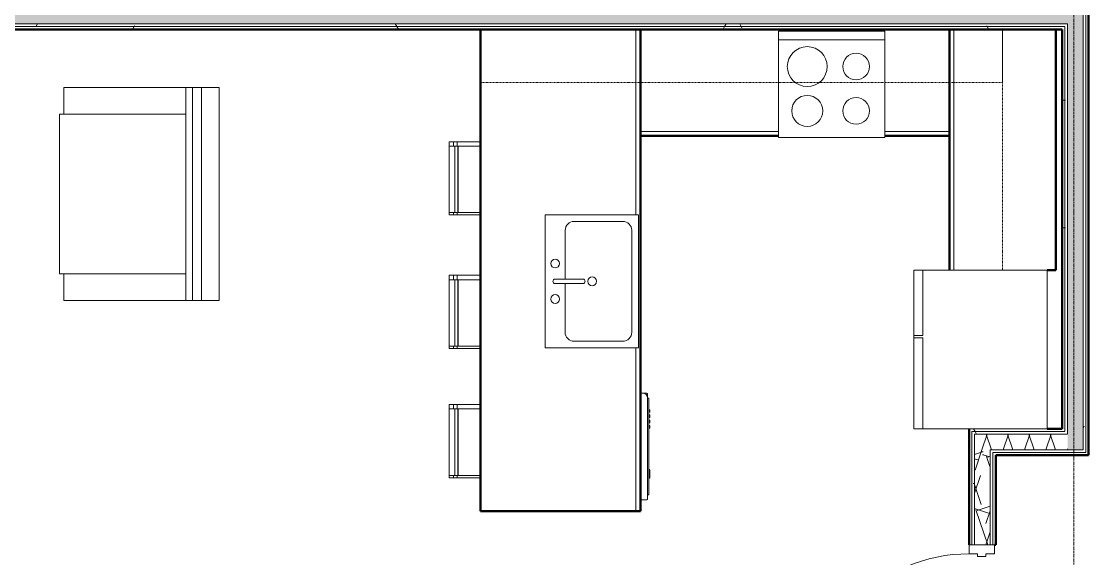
# Model space of a CAD drawing. Extents: x -4294 to -464, y 9706 to 12475.
# Drawn here: x -3718.5 to -3478, y 11003.9 to 11125 of the extents above; entities that cross this region are included whole.
import ezdxf

# ---------------------------------------------------------------- set-up
doc = ezdxf.new("R2010")
doc.units = 0
doc.linetypes.add('Dash', pattern=[0.25, 0.125, -0.125])
doc.linetypes.add('Grid Line 1_2_', pattern=[0.875, 0.5, -0.125, 0.125, -0.125])
for name, color, linetype, lineweight in [('0-1', 7, 'Continuous', 5), ('0-2', 50, 'Continuous', 13), ('A-DOOR', 31, 'Continuous', 13), ('A-DOOR-5', 31, 'Continuous', 20), ('A-DOOR-6', 31, 'Continuous', 9), ('A-DOOR-FRAM', 31, 'Continuous', 20), ('A-WALL', 113, 'Continuous', 13), ('A-WALL-PATT-5', 111, 'Continuous', 9), ('I-FURN', 30, 'Continuous', 9), ('I-FURN-1', 7, 'Continuous', 9), ('I-WALL-1', 2, 'Continuous', 50), ('P-SANR-FIXT-1', 7, 'Continuous', 9), ('Q-CASE-1', 250, 'Continuous', 50), ('Q-CASE-2', 7, 'Continuous', 9), ('Q-CASE-HDLN-1', 7, 'Dash', 9), ('Q-SPCQ-1', 7, 'Continuous', 9), ('S-GRID-1', 1, 'Grid Line 1_2_', 9)]:
    doc.layers.add(name, color=color, linetype=linetype, lineweight=lineweight)
pattern_1 = [(0, (0, 0), (38.4, 9.6), [1.584, -27.216, 1.584, -27.216, -153.6]), (0, (0, 0), (38.4, 9.6), [-57.6, 1.584, -56.016, 1.584, -27.216, -67.2]), (0, (0, 0), (38.4, 9.6), [-144, 1.584, -17.616, 1.584, -46.416]), (120, (14.4, 4.8), (-27.513844, 28.4553755), [1.584, -27.216, 1.584, -27.216, -153.6]), (120, (14.4, 4.8), (-27.513844, 28.4553755), [-57.6, 1.584, -56.016, 1.584, -27.216, -67.2]), (120, (14.4, 4.8), (-27.513844, 28.4553755), [-144, 1.584, -17.616, 1.584, -46.416]), (240, (19.2, 24), (-10.886156, -38.0553755), [1.584, -27.216, 1.584, -27.216, -153.6]), (240, (19.2, 24), (-10.886156, -38.0553755), [-57.6, 1.584, -56.016, 1.584, -27.216, -67.2]), (240, (19.2, 24), (-10.886156, -38.0553755), [-144, 1.584, -17.616, 1.584, -46.416])]
pattern_2 = [(161.57, (0.6, 0.6), (-4.80033747, -0.00041462), [0, -34.152, 3.792, 0]), (18.43, (-0.6, 0.6), (-4.80033747, 0.00041462), [0, -34.152, 3.792, 0]), (108.43, (0.6, 0.6), (2.39913218, -12.00105099), [11.382, -26.562]), (71.57, (-0.6, 0.6), (2.39913218, 12.00105099), [11.382, -26.562])]

# ---------------------------------------------------------------- blocks, each defined once
blk = doc.blocks.new('OD_CW_Base Cabinet - OD_CW_Base Cabinet-1862371-FLOOR PLAN - 2ND FLOOR')
at = {"layer": 'Q-CASE-1'}
for p, q in [((109.34, 24), (0.74, 24)), ((0.74, 24), (0.74, -12)), ((0.74, -12), (109.34, -12))]:
    blk.add_line(p, q, dxfattribs=at)
at = {"layer": 'Q-CASE-2'}
for p, q in [((0.74, -11), (0.74, 24)), ((0.74, 24), (109.34, 24)), ((0.74, -12), (0.74, -11)), ((0.74, -11), (37.56, -11)), ((37.56, -11), (0.74, -11)), ((109.34, -12), (0.74, -12)), ((67.56, -11), (109.34, -11)), ((109.34, -11), (67.56, -11))]:
    blk.add_line(p, q, dxfattribs=at)
blk = doc.blocks.new('Refrigerator_-_Side-by-Side_6047 - 36_ X 30_-345559-FLOOR PLAN - 2ND FLOOR')
at = {"layer": 'Q-SPCQ-1'}
for p, q in [((17.87, 14.42), (-17.88, 14.42)), ((-17.88, 14.42), (-17.88, -15.58)), ((17.87, -15.58), (17.87, 14.42)), ((-17.88, -13.58), (-3.13, -13.58)), ((-17.88, -13.58), (-17.88, -15.58)), ((-3.13, -15.58), (-3.13, -13.58)), ((-2.63, -13.58), (17.87, -13.58)), ((-2.63, -13.58), (-2.63, -15.58)), ((17.87, -15.58), (17.87, -13.58)), ((-17.88, -15.58), (17.87, -15.58)), ((-3.13, -15.58), (-17.88, -15.58)), ((17.87, -15.58), (-2.63, -15.58))]:
    blk.add_line(p, q, dxfattribs=at)
blk = doc.blocks.new('Range - 24_ x 24_-V33-FLOOR PLAN - 2ND FLOOR')
at = {"layer": 'Q-SPCQ-1'}
for p, q in [((24, 24), (0, 24)), ((0, 24), (0, 0)), ((0, 22), (24, 22)), ((24, 0), (24, 24)), ((0, 0), (24, 0))]:
    blk.add_line(p, q, dxfattribs=at)
for centre, radius, start, end in [((6.5, 16), 4.5, 360, 180), ((17.5, 16), 3, 360, 180), ((6.5, 16), 4.5, 180, 0), ((17.5, 16), 3, 180, 0), ((6.5, 6), 3.5, 360, 180), ((17.5, 6), 3, 360, 180), ((6.5, 6), 3.5, 180, 0), ((17.5, 6), 3, 180, 0)]:
    blk.add_arc(centre, radius, start, end, dxfattribs=at)
blk = doc.blocks.new('OD_CW_Base Cabinet - OD_CW_Base Cabinet-1445441-FLOOR PLAN - 2ND FLOOR')
at = {"layer": 'Q-CASE-1'}
for p, q in [((0.74, -24), (0.74, 0)), ((0.74, 0), (15.27, 0)), ((39.27, 0), (70.36, 0)), ((70.36, 0), (70.36, -24))]:
    blk.add_line(p, q, dxfattribs=at)
at = {"layer": 'Q-CASE-2'}
for p, q in [((0.74, -1), (0.74, 0)), ((0.74, 0), (15.27, 0)), ((15.27, -1), (0.74, -1)), ((0.74, -24), (0.74, -1)), ((0.74, -1), (15.27, -1)), ((39.27, 0), (70.36, 0)), ((70.36, -1), (39.27, -1)), ((39.27, -1), (70.36, -1)), ((70.36, 0), (70.36, -1)), ((70.36, -1), (70.36, -24))]:
    blk.add_line(p, q, dxfattribs=at)
blk = doc.blocks.new('OD_CW_Base Cabinet - OD_CW_Base Cabinet-1916693-FLOOR PLAN - 2ND FLOOR')
at = {"layer": 'Q-CASE-1'}
for p, q in [((0.74, 0), (54.99, 0)), ((0.74, -24), (0.74, -22)), ((54.99, -24), (0.74, -24))]:
    blk.add_line(p, q, dxfattribs=at)
at = {"layer": 'Q-CASE-2'}
for p, q in [((0.74, 0), (54.99, 0)), ((54.99, -1), (0.74, -1)), ((0.74, -1), (54.99, -1)), ((0.74, -24), (0.74, -22)), ((54.99, -24), (0.74, -24))]:
    blk.add_line(p, q, dxfattribs=at)
blk = doc.blocks.new('Sink Kitchen-Single - 30_ x 21_-366345-FLOOR PLAN - 2ND FLOOR')
at = {"layer": 'P-SANR-FIXT-1'}
for p, q in [((15.62, 10.59), (-14.38, 10.59)), ((-14.38, 10.59), (-14.38, -10.41)), ((15.62, -10.41), (15.62, 10.59)), ((0.12, 8.34), (0.12, 2.09)), ((1.12, 8.34), (1.12, 2.09)), ((0.12, 6.09), (-10.88, 6.09)), ((12.12, 6.09), (1.12, 6.09)), ((-12.88, 4.09), (-12.88, -6.91)), ((14.12, -6.91), (14.12, 4.09)), ((-10.88, -8.91), (12.12, -8.91)), ((-14.38, -10.41), (15.62, -10.41))]:
    blk.add_line(p, q, dxfattribs=at)
for centre, radius, start, end in [((-3.38, 8.34), 1, 360, 180), ((-3.38, 8.34), 1, 180, 0), ((0.62, 8.34), 0.5, 360, 180), ((4.62, 8.34), 1, 360, 180), ((4.62, 8.34), 1, 180, 360), ((-10.88, 4.09), 2, 90, 180), ((12.12, 4.09), 2, 360, 90), ((0.62, 0), 1, 360, 180), ((0.62, 2.09), 0.5, 180, 0), ((0.62, 0), 1, 180, 0), ((-10.88, -6.91), 2, 180, 270), ((12.12, -6.91), 2, 270, 0)]:
    blk.add_arc(centre, radius, start, end, dxfattribs=at)
blk = doc.blocks.new('Dishwasher_15404 - 34_ counter-V34-FLOOR PLAN - 2ND FLOOR')
at = {"layer": 'Q-SPCQ-1'}
for p, q in [((25.8, 24), (25.25, 24)), ((26.68, 24), (25.8, 24)), ((26.87, 22.93), (26.87, 23.8)), ((26.87, 0.2), (26.87, 22.93)), ((26.87, 22.91), (27.12, 22.91)), ((27.12, 22.91), (27.12, 1.09)), ((27.37, 20.28), (27.12, 20.28)), ((27.12, 19.69), (27.37, 19.69)), ((27.37, 20.28), (27.37, 19.69)), ((27.37, 19.1), (27.12, 19.1)), ((27.12, 18.51), (27.37, 18.51)), ((27.37, 17.92), (27.12, 17.92)), ((27.12, 17.33), (27.37, 17.33)), ((27.37, 17.92), (27.37, 17.33)), ((27.37, 19.1), (27.37, 18.51)), ((27.37, 16.74), (27.12, 16.74)), ((27.12, 16.15), (27.37, 16.15)), ((27.37, 16.74), (27.37, 16.15)), ((27.37, 6.79), (27.12, 6.79)), ((27.12, 4.82), (27.37, 4.82)), ((27.37, 6.76), (27.37, 5.81)), ((27.37, 5.81), (27.37, 4.86)), ((26.87, 1.09), (27.12, 1.09)), ((25.25, 0), (26.68, 0))]:
    blk.add_line(p, q, dxfattribs=at)
for centre, radius, start, end in [((25.8, 22.93), 1.07, 360, 90), ((26.68, 23.8), 0.197, 0, 90), ((26.68, 0.2), 0.197, 270, 360), ((26.68, 0.2), 0.197, 270, 360)]:
    blk.add_arc(centre, radius, start, end, dxfattribs=at)
blk = doc.blocks.new('OD_CW_Upper Cabinet - OD_CW_Upper Cabinet-1916694-FLOOR PLAN - 2ND FLOOR')
at = {"layer": 'Q-CASE-HDLN-1'}
for p, q in [((118.36, 24), (0.74, 24)), ((0.74, 24), (0.74, 12)), ((118.36, 12), (118.36, 24)), ((0.74, 12), (118.36, 12))]:
    blk.add_line(p, q, dxfattribs=at)
blk = doc.blocks.new('Bar_Stool_6722_1_ - Bar_Stool_6722_1_-V35-FLOOR PLAN - 2ND FLOOR')
at = {"layer": 'I-FURN-1'}
for p, q in [((0, 1.78), (0, 7.07)), ((1, 2.03), (1, 7.07)), ((16, 7.07), (16, 2.03)), ((16.5, 7.07), (16.5, 1.78)), ((1, 1.78), (0, 1.78)), ((0, 1.78), (0, 0.98)), ((1, 0.98), (0, 0.98)), ((0, 0.98), (0, 0)), ((1, 1.91), (1, 2.03)), ((16, 2.03), (1, 2.03)), ((1, 1.24), (1, 1.91)), ((16, 1.91), (1, 1.91)), ((1, 0), (1, 1.24)), ((1, 1.24), (16, 1.24)), ((16, 2.03), (16, 1.91)), ((16, 1.91), (16, 1.24)), ((16.5, 1.78), (16, 1.78)), ((16, 1.24), (16, 0)), ((16.5, 0.98), (16, 0.98)), ((16.5, 0.98), (16.5, 1.78)), ((16.5, 0), (16.5, 0.98)), ((0, 0), (1, 0)), ((1, 0), (16, 0)), ((16, 0), (16.5, 0))]:
    blk.add_line(p, q, dxfattribs=at)
blk = doc.blocks.new('OD_CW_Upper Cabinet - OD_CW_Upper Cabinet-1916695-FLOOR PLAN - 2ND FLOOR')
at = {"layer": 'Q-CASE-HDLN-1'}
for p, q in [((54.99, 24), (0.74, 24)), ((0.74, 24), (0.74, 12)), ((54.99, 12), (54.99, 24)), ((0.74, 12), (54.99, 12))]:
    blk.add_line(p, q, dxfattribs=at)
blk = doc.blocks.new('Couch-Both_Arms-Generic - 2-1352635-FLOOR PLAN - 2ND FLOOR')
at = {"layer": 'I-FURN'}
for p, q in [((-24, 13.5), (24, 13.5)), ((24, 13.5), (-24, 13.5)), ((-24, 13.5), (-24, 10)), ((24, 10), (24, 13.5)), ((-24, 11.5), (24, 11.5)), ((-24, 10), (-24, -17.5)), ((-24, 10), (24, 10)), ((-18, -17.5), (-18, 10)), ((18, 10), (18, -17.5)), ((24, -17.5), (24, 10)), ((-24, -17.5), (-18, -17.5)), ((-18, -17.5), (-18, -18.5)), ((-18, -18.5), (18, -18.5)), ((18, -18.5), (18, -17.5)), ((18, -17.5), (24, -17.5))]:
    blk.add_line(p, q, dxfattribs=at)
at = {"layer": 'I-FURN-1'}
for p, q in [((24, 17.5), (-24, 17.5)), ((-24, 17.5), (-24, 13.5)), ((24, 13.5), (24, 17.5))]:
    blk.add_line(p, q, dxfattribs=at)
blk = doc.blocks.new('CTR - 1st Phase - Unit Layouts_rvt-1-FLOOR PLAN - 2ND FLOOR')
at = {"layer": '0-2'}
for name, p, rotation in [('OD_CW_Base Cabinet - OD_CW_Base Cabinet-1862371-FLOOR PLAN - 2ND FLOOR', (-3590.97, 11013.85), 90.00000000000458), ('OD_CW_Base Cabinet - OD_CW_Base Cabinet-1445441-FLOOR PLAN - 2ND FLOOR', (-3508.61, 11099.19), 180), ('OD_CW_Base Cabinet - OD_CW_Base Cabinet-1916693-FLOOR PLAN - 2ND FLOOR', (-3509.35, 11068.2), 89.99999999999991), ('OD_CW_Upper Cabinet - OD_CW_Upper Cabinet-1916695-FLOOR PLAN - 2ND FLOOR', (-3509.35, 11123.93), 270.0000000000118), ('Couch-Both_Arms-Generic - 2-1352635-FLOOR PLAN - 2ND FLOOR', (-3691.4, 11086.11), 270.0000000000002), ('Bar_Stool_6722_1_ - Bar_Stool_6722_1_-V35-FLOOR PLAN - 2ND FLOOR', (-3622.05, 11097.88), 270.0000000000971), ('Sink Kitchen-Single - 30_ x 21_-366345-FLOOR PLAN - 2ND FLOOR', (-3589.84, 11065.79), 90.00000000000463), ('Bar_Stool_6722_1_ - Bar_Stool_6722_1_-V35-FLOOR PLAN - 2ND FLOOR', (-3622.05, 11067.76), 270.0000000000971), ('Refrigerator_-_Side-by-Side_6047 - 36_ X 30_-345559-FLOOR PLAN - 2ND FLOOR', (-3501.77, 11051.06), 270.0000000000026), ('Bar_Stool_6722_1_ - Bar_Stool_6722_1_-V35-FLOOR PLAN - 2ND FLOOR', (-3622.05, 11038.64), 270.0000000000971)]:
    blk.add_blockref(name, p, dxfattribs=dict(at, rotation=rotation))
for name, p in [('OD_CW_Upper Cabinet - OD_CW_Upper Cabinet-1916694-FLOOR PLAN - 2ND FLOOR', (-3615.71, 11099.19)), ('Range - 24_ x 24_-V33-FLOOR PLAN - 2ND FLOOR', (-3547.88, 11098.81)), ('Dishwasher_15404 - 34_ counter-V34-FLOOR PLAN - 2ND FLOOR', (-3604.22, 11017.19))]:
    blk.add_blockref(name, p, dxfattribs=at)
blk = doc.blocks.new('CTR - 1st Phase - Shell_rvt-1-FLOOR PLAN - 2ND FLOOR')
at = {"layer": 'S-GRID-1'}
blk.add_line((-3481.32, 9836.18), (-3481.32, 12413.74), dxfattribs=at)
blk = doc.blocks.new('HOLLOW METAL - UNIT DOOR-1960771-FLOOR PLAN - 2ND FLOOR')
at = {"layer": 'A-DOOR-5'}
for p, q in [((16.25, -3.25), (18, -3.25)), ((16.25, -39.25), (16.25, -3.25)), ((18, -3.25), (18, -39.25)), ((18, -39.25), (16.25, -39.25))]:
    blk.add_line(p, q, dxfattribs=at)
at = {"layer": 'A-DOOR-6'}
blk.add_arc((18, -3.25), 36, 180, 270, dxfattribs=at)
at = {"layer": 'A-DOOR-FRAM'}
for p, q in [((-20, 2.5), (-18, 2.5)), ((-20, -3.25), (-20, 2.5)), ((-18, 2.5), (-18, 0.5625)), ((18, 2.5), (20, 2.5)), ((18, 0.5625), (18, 2.5)), ((20, 2.5), (20, -3.25)), ((-18, 0.5625), (-17.375, 0.5625)), ((-17.375, 0.5625), (-17.375, -1.3125)), ((17.375, 0.5625), (18, 0.5625)), ((17.375, -1.3125), (17.375, 0.5625)), ((-18, -1.3125), (-18, -3.25)), ((-17.375, -1.3125), (-18, -1.3125)), ((18, -1.3125), (17.375, -1.3125)), ((18, -3.25), (18, -1.3125)), ((-18, -3.25), (-20, -3.25)), ((20, -3.25), (18, -3.25))]:
    blk.add_line(p, q, dxfattribs=at)

msp = doc.modelspace()

# ---------------------------------------------------------------- hatches: boundary and pattern name
at = {"layer": 'A-WALL-PATT-5'}
h = msp.add_hatch(dxfattribs=at)
h.set_pattern_fill('FP_1', color=256, style=0, pattern_type=2)
h.set_pattern_definition(pattern_1)
h.paths.add_polyline_path([(-3477.9737, 11027.1894), (-3477.9737, 11378.1644), (-3478.5987, 11378.1644), (-3478.5987, 11027.1894)], flags=0)
h = msp.add_hatch(dxfattribs=at)
h.set_pattern_fill('FP_1', color=256, style=0, pattern_type=2)
h.set_pattern_definition(pattern_1)
h.paths.add_polyline_path([(-3479.201, 11027.8144), (-3478.5987, 11027.8144), (-3478.5987, 11377.5394), (-3479.2237, 11377.5394), (-3479.2237, 11027.8144)], flags=0)
h = msp.add_hatch(dxfattribs=at)
h.set_pattern_fill('FP_1', color=256, style=0, pattern_type=2)
h.set_pattern_definition(pattern_1)
h.paths.add_polyline_path([(-3483.3444, 11031.9394), (-3482.7237, 11031.9394), (-3482.7237, 11124.4394), (-3483.3487, 11124.4394), (-3483.3487, 11031.9394)], flags=0)
h.paths.add_polyline_path([(-3482.7237, 11199.858), (-3482.7237, 11373.4144), (-3483.3487, 11373.4144), (-3483.3487, 11199.9159), (-3483.1662, 11199.8989)], flags=0)
h.paths.add_polyline_path([(-3482.7237, 11127.9394), (-3482.7237, 11199.858), (-3483.3487, 11199.858), (-3483.3487, 11127.9394), (-3482.8513, 11127.9394)], flags=0)
h = msp.add_hatch(dxfattribs=at)
h.set_pattern_fill('FP_41', color=256, style=0, pattern_type=2)
h.set_pattern_definition(pattern_2)
h.paths.add_polyline_path([(-3482.6999, 11028.4394), (-3479.2237, 11028.4394), (-3479.2237, 11374.0394), (-3482.7237, 11374.0394), (-3482.7237, 11028.4394)], flags=0)
h = msp.add_hatch(dxfattribs=at)
h.set_pattern_fill('FP_1', color=256, style=0, pattern_type=2)
h.set_pattern_definition(pattern_1)
h.paths.add_polyline_path([(-3483.3487, 11032.5644), (-3483.3487, 11123.8144), (-3483.9737, 11123.8144), (-3483.9737, 11032.5644)], flags=0)
h.paths.add_polyline_path([(-3483.9737, 11128.5644), (-3483.3487, 11128.5655), (-3483.3487, 11199.858), (-3483.9737, 11199.858), (-3483.9737, 11129.1894)], flags=0)
h.paths.add_polyline_path([(-3483.3487, 11199.9159), (-3483.3487, 11372.7894), (-3483.9737, 11372.7894), (-3483.9737, 11199.9738), (-3483.7922, 11199.9569)], flags=0)
h = msp.add_hatch(dxfattribs=at)
h.set_pattern_fill('FP_41', color=256, style=0, pattern_type=2)
h.set_pattern_definition(pattern_2)
h.paths.add_polyline_path([(-3491.1168, 11124.4394), (-3482.7237, 11124.4394), (-3482.7237, 11127.9394), (-3852.4737, 11127.9394), (-3852.4737, 11124.4394), (-3504.8992, 11124.4394)], flags=0)
h = msp.add_hatch(dxfattribs=at)
h.set_pattern_fill('FP_1', color=256, style=0, pattern_type=2)
h.set_pattern_definition(pattern_1)
h.paths.add_polyline_path([(-3491.1168, 11123.8144), (-3483.3487, 11123.8144), (-3483.353, 11124.4394), (-3852.4737, 11124.4394), (-3852.4737, 11123.8144), (-3504.8992, 11123.8144)], flags=0)
h = msp.add_hatch(dxfattribs=at)
h.set_pattern_fill('FP_1', color=256, style=0, pattern_type=2)
h.set_pattern_definition(pattern_1)
h.paths.add_polyline_path([(-3725.4167, 11123.1894), (-3483.9737, 11123.1894), (-3483.9737, 11123.8144), (-3852.4737, 11123.8144), (-3852.4737, 11123.1894), (-3728.412, 11123.1894)], flags=0)
h = msp.add_hatch(dxfattribs=at)
h.set_pattern_fill('FP_1', color=256, style=0, pattern_type=2)
h.set_pattern_definition(pattern_1)
h.paths.add_polyline_path([(-3504.9237, 11032.5644), (-3483.9737, 11032.5644), (-3483.9737, 11033.1894), (-3504.9237, 11033.1894)], flags=0)
h = msp.add_hatch(dxfattribs=at)
h.set_pattern_fill('FP_1', color=256, style=0, pattern_type=2)
h.set_pattern_definition(pattern_1)
h.paths.add_polyline_path([(-3500.1737, 11031.9394), (-3483.3487, 11031.9394), (-3483.3487, 11032.5644), (-3504.2987, 11032.5644), (-3504.2987, 11031.9394), (-3503.6737, 11031.9394)], flags=0)
h = msp.add_hatch(dxfattribs=at)
h.set_pattern_fill('FP_1', color=256, style=0, pattern_type=2)
h.set_pattern_definition(pattern_1)
h.paths.add_polyline_path([(-3504.2987, 10964.7394), (-3503.6737, 10964.7394), (-3503.6737, 10966.9894), (-3504.2987, 10966.9894), (-3504.2987, 10965.8108)], flags=0)
h.paths.add_polyline_path([(-3503.6737, 11006.9894), (-3503.6737, 11031.9394), (-3504.2987, 11031.9196), (-3504.2987, 11006.9894)], flags=0)
h = msp.add_hatch(dxfattribs=at)
h.set_pattern_fill('FP_41', color=256, style=0, pattern_type=2)
h.set_pattern_definition(pattern_2)
h.paths.add_polyline_path([(-3483.3487, 11028.4394), (-3482.7237, 11028.4394), (-3482.7237, 11031.9394), (-3503.6737, 11031.9394), (-3503.6737, 11028.4394), (-3483.9737, 11028.4394)], flags=0)
h = msp.add_hatch(dxfattribs=at)
h.set_pattern_fill('FP_41', color=256, style=0, pattern_type=2)
h.set_pattern_definition(pattern_2)
h.paths.add_polyline_path([(-3503.6237, 10964.7394), (-3500.1737, 10964.7394), (-3500.1737, 10966.9894), (-3503.6737, 10966.9894), (-3503.6737, 10964.7394)], flags=0)
h.paths.add_polyline_path([(-3500.1737, 11006.9894), (-3500.2124, 11028.4394), (-3503.6737, 11028.4394), (-3503.6737, 11006.9894), (-3501.1112, 11006.9894)], flags=0)

# ---------------------------------------------------------------- linework, layer by layer
at = {"layer": 'A-WALL'}
for p, q in [((-3478.5987, 11027.8144), (-3478.5987, 11378.1644)), ((-3479.2237, 11028.4394), (-3479.2237, 11377.5394)), ((-3482.7237, 11124.4394), (-3852.4737, 11124.4394)), ((-3483.3487, 11123.8144), (-3852.4737, 11123.8144)), ((-3483.3487, 11032.5644), (-3483.3487, 11123.8144)), ((-3482.7237, 11031.9394), (-3482.7237, 11124.4394)), ((-3504.2987, 11006.9894), (-3504.2987, 11032.5644)), ((-3483.3487, 11032.5644), (-3504.2987, 11032.5644)), ((-3503.6737, 11006.9894), (-3503.6737, 11031.9394)), ((-3482.7237, 11031.9394), (-3503.6737, 11031.9394)), ((-3500.1737, 11006.9894), (-3500.1737, 11028.4394)), ((-3479.2237, 11028.4394), (-3500.1737, 11028.4394)), ((-3499.5487, 11006.9894), (-3499.5487, 11027.8144)), ((-3478.5987, 11027.8144), (-3499.5487, 11027.8144))]:
    msp.add_line(p, q, dxfattribs=at)
at = {"layer": 'I-WALL-1'}
for p, q in [((-3477.9737, 11027.1894), (-3477.9737, 11378.7894)), ((-3745.412, 11123.1894), (-3483.9737, 11123.1894)), ((-3483.9737, 11123.1894), (-3483.9737, 11033.1894)), ((-3504.9237, 11033.1894), (-3504.9237, 11006.9894)), ((-3483.9737, 11033.1894), (-3487.3487, 11033.1894)), ((-3498.9237, 11006.9894), (-3498.9237, 11027.1894)), ((-3498.9237, 11027.1894), (-3477.9737, 11027.1894)), ((-3499.1737, 11006.9894), (-3498.9237, 11006.9894))]:
    msp.add_line(p, q, dxfattribs=at)

# ---------------------------------------------------------------- block references
at = {"layer": '0-1'}
for name in ['CTR - 1st Phase - Shell_rvt-1-FLOOR PLAN - 2ND FLOOR', 'CTR - 1st Phase - Unit Layouts_rvt-1-FLOOR PLAN - 2ND FLOOR']:
    msp.add_blockref(name, (0, 0), dxfattribs=at)
at = {"layer": 'A-DOOR', "rotation": 270.0000000000022}
msp.add_blockref('HOLLOW METAL - UNIT DOOR-1960771-FLOOR PLAN - 2ND FLOOR', (-3501.6737, 10986.9894), dxfattribs=at)

doc.saveas('drawing.dxf')
